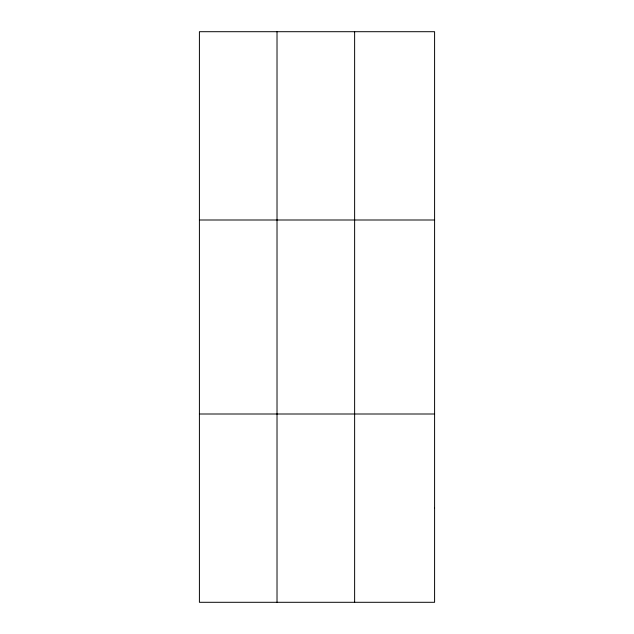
<?xml version="1.0" encoding="UTF-8"?>
<svg xmlns="http://www.w3.org/2000/svg" width="634" height="634" viewBox="0 0 634 634"><rect width="100%" height="100%" fill="white"/><g stroke="black" fill="none" stroke-linecap="round" stroke-linejoin="round"><path stroke-width="0.95" d="M277.018 31.7L277.018 602.3M354.628 31.7L354.628 602.3M199.409 219.998L434.591 219.998M199.409 414.002L434.591 414.002M434.591 508.151L434.591 602.3L199.409 602.3L199.409 31.7L434.591 31.7L434.591 508.151"/></g></svg>
